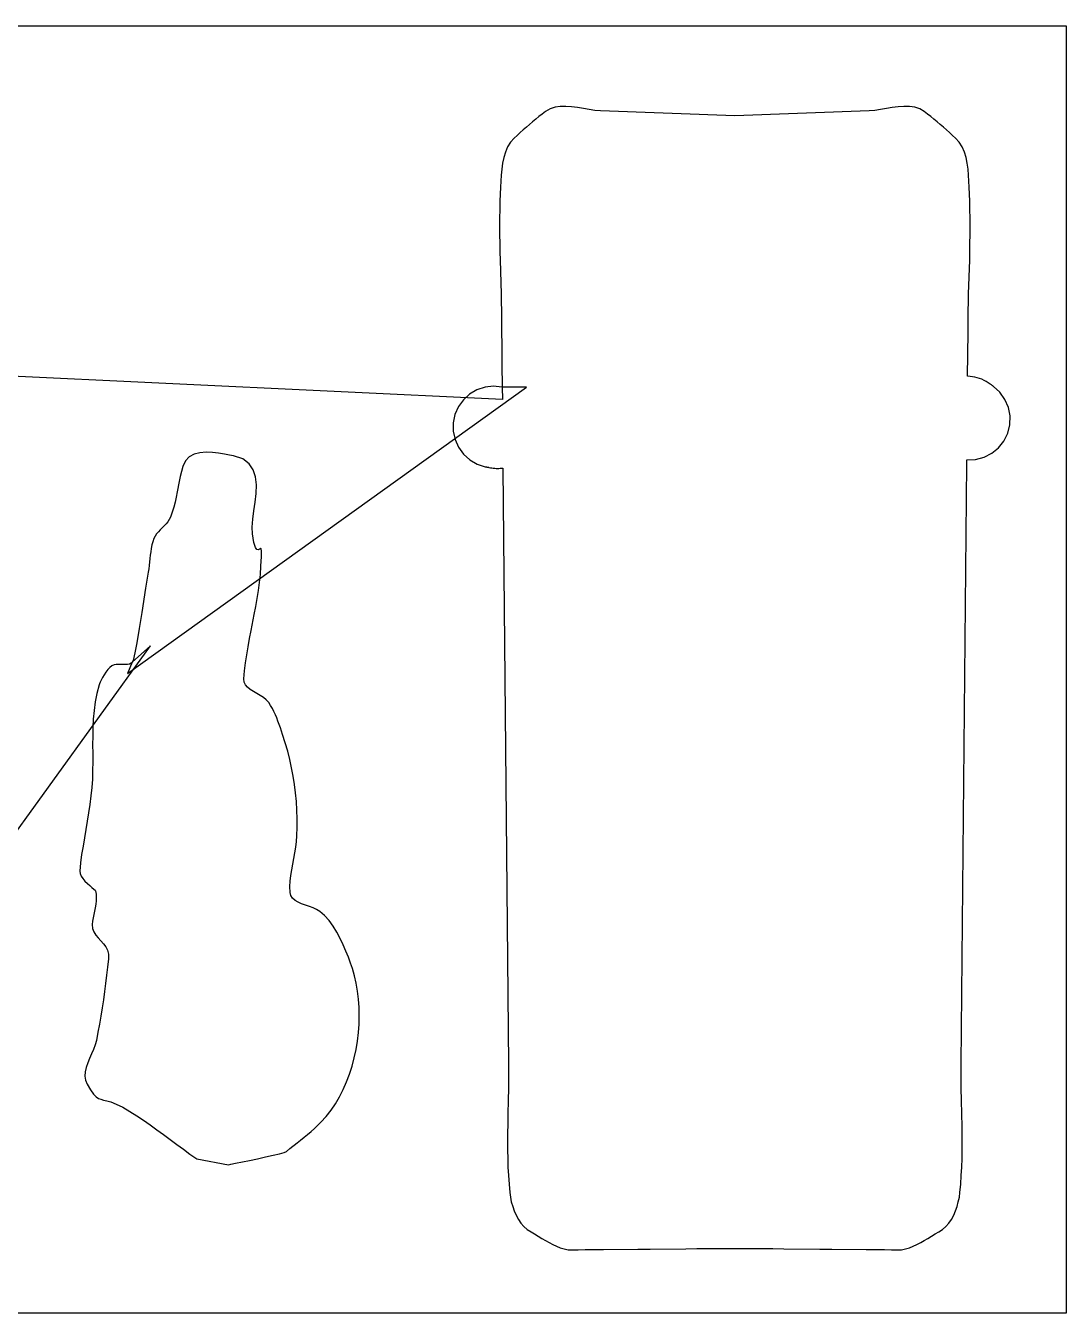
# Model space of a CAD drawing. Header units: inches. Extents: x 0.9 to 26.7, y -12.1 to 0.5.
# Drawn here: x 16.65 to 26.74, y -12.08 to 0.41 of the extents above; entities that cross this region are included whole.
import ezdxf

# ---------------------------------------------------------------- set-up
doc = ezdxf.new("R2010")
doc.units = ezdxf.units.IN
doc.layers.get('0').update_dxf_attribs({"linetype": 'CONTINUOUS'})
for name, color, linetype in [('10', 7, 'CONTINUOUS'), ('3', 7, 'CONTINUOUS'), ('9', 7, 'CONTINUOUS')]:
    doc.layers.add(name, color=color, linetype=linetype)

msp = doc.modelspace()

# ---------------------------------------------------------------- linework, layer by layer
at = {"color": 0, "linetype": 'CONTINUOUS'}
msp.add_line((15.71, -8.579), (17.857, -5.607), dxfattribs=at)
at = {"layer": '10', "color": 10, "linetype": 'CONTINUOUS'}
for p, q in [((21.269, -3.217), (11.387, -2.746)), ((17.634, -5.873), (21.504, -3.099))]:
    msp.add_line(p, q, dxfattribs=at)
at = {"layer": '3', "color": 3, "linetype": 'CONTINUOUS'}
for p, q in [((1.105, 0.405), (26.735, 0.405)), ((26.735, 0.405), (26.735, -12.075)), ((21.624, -0.475), (21.593, -0.5)), ((21.655, -0.451), (21.624, -0.475)), ((21.686, -0.427), (21.655, -0.451)), ((21.731, -0.4), (21.686, -0.427)), ((21.78, -0.384), (21.731, -0.4)), ((21.831, -0.377), (21.78, -0.384)), ((21.885, -0.376), (21.831, -0.377)), ((21.94, -0.38), (21.885, -0.376)), ((21.997, -0.388), (21.94, -0.38)), ((22.054, -0.398), (21.997, -0.388)), ((22.111, -0.408), (22.054, -0.398)), ((22.167, -0.416), (22.111, -0.408)), ((22.221, -0.42), (22.167, -0.416)), ((23.522, -0.469), (22.221, -0.42)), ((23.524, -0.469), (23.522, -0.469)), ((24.825, -0.42), (23.524, -0.469)), ((24.879, -0.416), (24.825, -0.42)), ((24.935, -0.408), (24.879, -0.416)), ((24.992, -0.398), (24.935, -0.408)), ((25.049, -0.388), (24.992, -0.398)), ((25.106, -0.38), (25.049, -0.388)), ((25.161, -0.376), (25.106, -0.38)), ((25.215, -0.377), (25.161, -0.376)), ((25.266, -0.384), (25.215, -0.377)), ((25.315, -0.4), (25.266, -0.384)), ((25.359, -0.427), (25.315, -0.4)), ((25.391, -0.451), (25.359, -0.427)), ((25.422, -0.475), (25.391, -0.451)), ((25.453, -0.5), (25.422, -0.475)), ((21.472, -0.604), (21.442, -0.63)), ((21.502, -0.577), (21.472, -0.604)), ((21.532, -0.551), (21.502, -0.577)), ((21.562, -0.526), (21.532, -0.551)), ((21.593, -0.5), (21.562, -0.526)), ((25.484, -0.526), (25.453, -0.5)), ((25.514, -0.551), (25.484, -0.526)), ((25.544, -0.577), (25.514, -0.551)), ((25.574, -0.604), (25.544, -0.577)), ((25.604, -0.63), (25.574, -0.604)), ((21.348, -0.724), (21.319, -0.769)), ((21.384, -0.684), (21.348, -0.724)), ((21.413, -0.657), (21.384, -0.684)), ((21.442, -0.63), (21.413, -0.657)), ((25.633, -0.657), (25.604, -0.63)), ((25.662, -0.684), (25.633, -0.657)), ((25.698, -0.724), (25.662, -0.684)), ((25.727, -0.769), (25.698, -0.724)), ((21.282, -0.872), (21.27, -0.927)), ((21.298, -0.819), (21.282, -0.872)), ((21.319, -0.769), (21.298, -0.819)), ((25.748, -0.819), (25.727, -0.769)), ((25.764, -0.872), (25.748, -0.819)), ((25.776, -0.927), (25.764, -0.872)), ((21.263, -0.985), (21.258, -1.043)), ((21.27, -0.927), (21.263, -0.985)), ((25.783, -0.985), (25.776, -0.927)), ((25.788, -1.043), (25.783, -0.985)), ((21.254, -1.101), (21.252, -1.158)), ((21.258, -1.043), (21.254, -1.101)), ((25.791, -1.101), (25.788, -1.043)), ((25.794, -1.158), (25.791, -1.101)), ((21.252, -1.158), (21.246, -1.296)), ((25.8, -1.296), (25.794, -1.158)), ((21.246, -1.296), (21.244, -1.377)), ((25.802, -1.377), (25.8, -1.296)), ((21.244, -1.377), (21.242, -1.459)), ((21.242, -1.459), (21.242, -1.54)), ((25.804, -1.459), (25.802, -1.377)), ((25.804, -1.54), (25.804, -1.459)), ((21.242, -1.54), (21.242, -1.622)), ((21.242, -1.622), (21.243, -1.703)), ((25.802, -1.703), (25.804, -1.622)), ((25.804, -1.622), (25.804, -1.54)), ((21.243, -1.703), (21.245, -1.785)), ((25.801, -1.785), (25.802, -1.703)), ((21.245, -1.785), (21.247, -1.867)), ((21.247, -1.867), (21.256, -2.193)), ((25.789, -2.193), (25.799, -1.867)), ((25.799, -1.867), (25.801, -1.785)), ((21.256, -2.193), (21.259, -2.275)), ((25.787, -2.275), (25.789, -2.193)), ((21.259, -2.275), (21.26, -2.356)), ((21.26, -2.356), (21.261, -2.438)), ((25.785, -2.438), (25.786, -2.356)), ((25.786, -2.356), (25.787, -2.275)), ((21.261, -2.438), (21.265, -2.811)), ((25.784, -2.504), (25.785, -2.438)), ((25.779, -2.993), (25.784, -2.567)), ((25.784, -2.567), (25.784, -2.504)), ((21.265, -2.811), (21.265, -2.875)), ((21.265, -2.875), (21.267, -3.099)), ((25.803, -2.994), (25.779, -2.993)), ((25.826, -2.997), (25.803, -2.994)), ((21.101, -3.098), (21.023, -3.124)), ((21.183, -3.09), (21.101, -3.098)), ((21.265, -3.098), (21.183, -3.09)), ((21.266, -3.098), (21.265, -3.098)), ((21.265, -3.098), (21.265, -3.098)), ((21.267, -3.098), (21.266, -3.098)), ((21.266, -3.098), (21.266, -3.098)), ((21.266, -3.098), (21.266, -3.098)), ((21.266, -3.098), (21.266, -3.098)), ((21.267, -3.099), (21.267, -3.098)), ((21.267, -3.098), (21.267, -3.098)), ((21.267, -3.098), (21.267, -3.098)), ((21.267, -3.099), (21.267, -3.099)), ((25.849, -3.001), (25.826, -2.997)), ((25.872, -3.007), (25.849, -3.001)), ((25.894, -3.014), (25.872, -3.007)), ((25.916, -3.022), (25.894, -3.014)), ((25.938, -3.032), (25.916, -3.022)), ((25.958, -3.043), (25.938, -3.032)), ((25.979, -3.055), (25.958, -3.043)), ((25.998, -3.068), (25.979, -3.055)), ((26.001, -3.07), (25.998, -3.068)), ((26.004, -3.073), (26.001, -3.07)), ((26.011, -3.077), (26.004, -3.073)), ((26.014, -3.079), (26.011, -3.077)), ((26.017, -3.082), (26.014, -3.079)), ((26.02, -3.084), (26.017, -3.082)), ((26.023, -3.086), (26.02, -3.084)), ((26.027, -3.089), (26.023, -3.086)), ((26.03, -3.091), (26.027, -3.089)), ((26.092, -3.148), (26.03, -3.091)), ((20.891, -3.22), (20.843, -3.287)), ((20.952, -3.165), (20.891, -3.22)), ((21.023, -3.124), (20.952, -3.165)), ((26.141, -3.217), (26.092, -3.148)), ((26.175, -3.294), (26.141, -3.217)), ((20.809, -3.362), (20.792, -3.443)), ((20.843, -3.287), (20.809, -3.362)), ((26.191, -3.377), (26.175, -3.294)), ((20.792, -3.443), (20.792, -3.525)), ((26.168, -3.544), (26.188, -3.462)), ((26.188, -3.462), (26.191, -3.377)), ((20.792, -3.525), (20.81, -3.606)), ((20.81, -3.606), (20.843, -3.681)), ((26.131, -3.62), (26.168, -3.544)), ((18.337, -3.734), (18.282, -3.748)), ((18.397, -3.729), (18.337, -3.734)), ((18.458, -3.731), (18.397, -3.729)), ((18.518, -3.738), (18.458, -3.731)), ((18.574, -3.747), (18.518, -3.738)), ((20.843, -3.681), (20.892, -3.747)), ((25.938, -3.778), (26.013, -3.739)), ((26.013, -3.739), (26.079, -3.686)), ((26.079, -3.686), (26.131, -3.62)), ((18.171, -3.866), (18.158, -3.915)), ((18.196, -3.812), (18.171, -3.866)), ((18.234, -3.773), (18.196, -3.812)), ((18.282, -3.748), (18.234, -3.773)), ((18.624, -3.757), (18.574, -3.747)), ((18.663, -3.765), (18.624, -3.757)), ((18.752, -3.794), (18.663, -3.765)), ((18.814, -3.84), (18.752, -3.794)), ((18.855, -3.899), (18.814, -3.84)), ((20.892, -3.747), (20.953, -3.802)), ((20.953, -3.802), (21.025, -3.843)), ((21.025, -3.843), (21.103, -3.869)), ((21.103, -3.869), (21.114, -3.871)), ((25.716, -9.663), (25.771, -3.841)), ((25.771, -3.841), (25.772, -3.802)), ((25.772, -3.802), (25.856, -3.799)), ((25.856, -3.799), (25.938, -3.778)), ((18.147, -3.964), (18.137, -4.014)), ((18.158, -3.915), (18.147, -3.964)), ((18.877, -3.968), (18.855, -3.899)), ((18.885, -4.046), (18.877, -3.968)), ((21.114, -3.871), (21.118, -3.872)), ((21.118, -3.872), (21.134, -3.875)), ((21.134, -3.875), (21.138, -3.876)), ((21.138, -3.876), (21.141, -3.877)), ((21.141, -3.877), (21.155, -3.879)), ((21.155, -3.879), (21.168, -3.881)), ((21.168, -3.881), (21.181, -3.883)), ((21.181, -3.883), (21.195, -3.884)), ((21.195, -3.884), (21.208, -3.885)), ((21.208, -3.885), (21.221, -3.885)), ((21.221, -3.885), (21.235, -3.885)), ((21.235, -3.885), (21.248, -3.884)), ((21.248, -3.884), (21.262, -3.883)), ((21.262, -3.883), (21.275, -3.882)), ((21.275, -3.882), (21.33, -9.663)), ((18.117, -4.114), (18.107, -4.163)), ((18.137, -4.014), (18.117, -4.114)), ((18.882, -4.129), (18.885, -4.046)), ((18.096, -4.213), (18.083, -4.262)), ((18.107, -4.163), (18.096, -4.213)), ((18.861, -4.298), (18.873, -4.214)), ((18.873, -4.214), (18.882, -4.129)), ((18.051, -4.357), (18.04, -4.381)), ((18.068, -4.31), (18.051, -4.357)), ((18.083, -4.262), (18.068, -4.31)), ((18.849, -4.379), (18.861, -4.298)), ((17.953, -4.481), (17.935, -4.5)), ((17.99, -4.442), (17.953, -4.481)), ((18.009, -4.423), (17.99, -4.442)), ((18.025, -4.402), (18.009, -4.423)), ((18.04, -4.381), (18.025, -4.402)), ((18.843, -4.454), (18.849, -4.379)), ((18.846, -4.52), (18.843, -4.454)), ((17.881, -4.596), (17.872, -4.628)), ((17.892, -4.565), (17.881, -4.596)), ((17.903, -4.542), (17.892, -4.565)), ((17.918, -4.52), (17.903, -4.542)), ((17.935, -4.5), (17.918, -4.52)), ((18.86, -4.605), (18.846, -4.52)), ((18.875, -4.653), (18.86, -4.605)), ((17.855, -4.726), (17.852, -4.759)), ((17.86, -4.693), (17.855, -4.726)), ((17.865, -4.661), (17.86, -4.693)), ((17.872, -4.628), (17.865, -4.661)), ((18.89, -4.673), (18.875, -4.653)), ((18.903, -4.674), (18.89, -4.673)), ((18.915, -4.667), (18.903, -4.674)), ((18.924, -4.66), (18.915, -4.667)), ((18.931, -4.664), (18.924, -4.66)), ((18.929, -4.834), (18.934, -4.741)), ((18.934, -4.688), (18.931, -4.664)), ((18.934, -4.741), (18.934, -4.688)), ((17.841, -4.859), (17.836, -4.892)), ((17.845, -4.826), (17.841, -4.859)), ((17.852, -4.759), (17.845, -4.826)), ((18.923, -4.913), (18.929, -4.834)), ((17.823, -4.97), (17.81, -5.048)), ((17.836, -4.892), (17.823, -4.97)), ((18.904, -5.069), (18.914, -4.991)), ((18.914, -4.991), (18.923, -4.913)), ((17.81, -5.048), (17.774, -5.283)), ((18.891, -5.147), (18.904, -5.069)), ((18.863, -5.303), (18.878, -5.225)), ((18.878, -5.225), (18.891, -5.147)), ((17.761, -5.361), (17.748, -5.439)), ((17.774, -5.283), (17.761, -5.361)), ((18.834, -5.458), (18.863, -5.303)), ((17.748, -5.439), (17.735, -5.517)), ((18.819, -5.536), (18.834, -5.458)), ((17.721, -5.594), (17.705, -5.672)), ((17.735, -5.517), (17.721, -5.594)), ((18.792, -5.692), (18.805, -5.614)), ((18.805, -5.614), (18.819, -5.536)), ((17.705, -5.672), (17.689, -5.749)), ((18.78, -5.77), (18.792, -5.692)), ((17.425, -5.86), (17.408, -5.886)), ((17.444, -5.835), (17.425, -5.86)), ((17.464, -5.814), (17.444, -5.835)), ((17.484, -5.798), (17.464, -5.814)), ((17.505, -5.789), (17.484, -5.798)), ((17.524, -5.786), (17.505, -5.789)), ((17.546, -5.785), (17.524, -5.786)), ((17.569, -5.785), (17.546, -5.785)), ((17.592, -5.786), (17.569, -5.785)), ((17.614, -5.786), (17.592, -5.786)), ((17.636, -5.785), (17.614, -5.786)), ((17.654, -5.782), (17.636, -5.785)), ((17.67, -5.775), (17.654, -5.782)), ((17.682, -5.765), (17.67, -5.775)), ((17.689, -5.749), (17.682, -5.765)), ((18.763, -5.926), (18.771, -5.848)), ((18.771, -5.848), (18.78, -5.77)), ((17.36, -5.982), (17.338, -6.066)), ((17.363, -5.974), (17.36, -5.982)), ((17.37, -5.958), (17.363, -5.974)), ((17.38, -5.937), (17.37, -5.958)), ((17.393, -5.913), (17.38, -5.937)), ((17.408, -5.886), (17.393, -5.913)), ((18.766, -5.957), (18.763, -5.926)), ((18.778, -5.984), (18.766, -5.957)), ((18.799, -6.007), (18.778, -5.984)), ((17.338, -6.066), (17.322, -6.149)), ((18.825, -6.028), (18.799, -6.007)), ((18.856, -6.048), (18.825, -6.028)), ((18.922, -6.087), (18.856, -6.048)), ((18.953, -6.107), (18.922, -6.087)), ((18.981, -6.13), (18.953, -6.107)), ((17.311, -6.232), (17.303, -6.315)), ((17.322, -6.149), (17.311, -6.232)), ((19.004, -6.155), (18.981, -6.13)), ((19.023, -6.183), (19.004, -6.155)), ((19.04, -6.212), (19.023, -6.183)), ((19.055, -6.242), (19.04, -6.212)), ((17.303, -6.315), (17.299, -6.398)), ((19.069, -6.273), (19.055, -6.242)), ((19.082, -6.304), (19.069, -6.273)), ((19.094, -6.336), (19.082, -6.304)), ((19.106, -6.369), (19.094, -6.336)), ((17.298, -6.482), (17.297, -6.565)), ((17.299, -6.398), (17.298, -6.482)), ((19.117, -6.401), (19.106, -6.369)), ((19.139, -6.465), (19.117, -6.401)), ((19.164, -6.545), (19.139, -6.465)), ((17.297, -6.565), (17.298, -6.648)), ((19.188, -6.625), (19.164, -6.545)), ((17.298, -6.731), (17.297, -6.815)), ((17.298, -6.648), (17.298, -6.731)), ((19.208, -6.706), (19.188, -6.625)), ((19.226, -6.787), (19.208, -6.706)), ((17.297, -6.815), (17.295, -6.899)), ((19.242, -6.868), (19.226, -6.787)), ((17.289, -6.98), (17.281, -7.061)), ((17.295, -6.899), (17.289, -6.98)), ((19.254, -6.95), (19.242, -6.868)), ((19.265, -7.032), (19.254, -6.95)), ((17.281, -7.061), (17.27, -7.143)), ((19.272, -7.115), (19.265, -7.032)), ((17.258, -7.223), (17.245, -7.304)), ((17.27, -7.143), (17.258, -7.223)), ((19.277, -7.198), (19.272, -7.115)), ((19.28, -7.281), (19.277, -7.198)), ((17.245, -7.304), (17.217, -7.466)), ((19.28, -7.364), (19.28, -7.281)), ((17.217, -7.466), (17.204, -7.547)), ((19.274, -7.503), (19.278, -7.448)), ((19.278, -7.448), (19.28, -7.364)), ((17.204, -7.547), (17.191, -7.628)), ((19.248, -7.667), (19.258, -7.613)), ((19.258, -7.613), (19.267, -7.558)), ((19.267, -7.558), (19.274, -7.503)), ((17.181, -7.709), (17.173, -7.79)), ((17.191, -7.628), (17.181, -7.709)), ((19.227, -7.776), (19.237, -7.722)), ((19.237, -7.722), (19.248, -7.667)), ((17.173, -7.79), (17.175, -7.813)), ((17.175, -7.813), (17.186, -7.837)), ((17.186, -7.837), (17.202, -7.862)), ((17.202, -7.862), (17.223, -7.886)), ((19.213, -7.886), (19.219, -7.831)), ((19.219, -7.831), (19.227, -7.776)), ((17.223, -7.886), (17.246, -7.909)), ((17.246, -7.909), (17.269, -7.93)), ((17.269, -7.93), (17.291, -7.948)), ((17.291, -7.948), (17.309, -7.964)), ((17.309, -7.964), (17.321, -7.975)), ((17.321, -7.975), (17.326, -7.981)), ((17.326, -7.981), (17.331, -8.014)), ((19.21, -7.94), (19.213, -7.886)), ((19.211, -7.995), (19.21, -7.94)), ((17.327, -8.111), (17.321, -8.144)), ((17.331, -8.078), (17.327, -8.111)), ((17.331, -8.014), (17.333, -8.046)), ((17.333, -8.046), (17.331, -8.078)), ((19.218, -8.026), (19.211, -7.995)), ((19.235, -8.052), (19.218, -8.026)), ((19.259, -8.073), (19.235, -8.052)), ((19.289, -8.09), (19.259, -8.073)), ((19.323, -8.105), (19.289, -8.09)), ((19.36, -8.119), (19.323, -8.105)), ((17.308, -8.209), (17.301, -8.242)), ((17.314, -8.176), (17.308, -8.209)), ((17.321, -8.144), (17.314, -8.176)), ((19.398, -8.132), (19.36, -8.119)), ((19.434, -8.146), (19.398, -8.132)), ((19.469, -8.162), (19.434, -8.146)), ((19.499, -8.181), (19.469, -8.162)), ((19.546, -8.221), (19.499, -8.181)), ((19.589, -8.269), (19.546, -8.221)), ((17.297, -8.275), (17.294, -8.308)), ((17.294, -8.308), (17.297, -8.346)), ((17.301, -8.242), (17.297, -8.275)), ((17.297, -8.346), (17.309, -8.379)), ((19.628, -8.323), (19.589, -8.269)), ((19.664, -8.381), (19.628, -8.323)), ((17.309, -8.379), (17.329, -8.409)), ((17.329, -8.409), (17.352, -8.437)), ((17.352, -8.437), (17.377, -8.464)), ((17.377, -8.464), (17.403, -8.493)), ((19.697, -8.442), (19.664, -8.381)), ((19.727, -8.503), (19.697, -8.442)), ((17.403, -8.493), (17.425, -8.523)), ((17.425, -8.523), (17.442, -8.556)), ((17.442, -8.556), (17.452, -8.595)), ((17.452, -8.595), (17.452, -8.639)), ((19.753, -8.565), (19.727, -8.503)), ((19.777, -8.625), (19.753, -8.565)), ((17.442, -8.719), (17.433, -8.798)), ((17.452, -8.639), (17.442, -8.719)), ((19.797, -8.681), (19.777, -8.625)), ((19.815, -8.732), (19.797, -8.681)), ((19.836, -8.803), (19.815, -8.732)), ((17.433, -8.798), (17.423, -8.878)), ((19.853, -8.876), (19.836, -8.803)), ((17.413, -8.957), (17.402, -9.036)), ((17.423, -8.878), (17.413, -8.957)), ((19.866, -8.952), (19.853, -8.876)), ((19.875, -9.03), (19.866, -8.952)), ((17.402, -9.036), (17.39, -9.115)), ((19.881, -9.11), (19.875, -9.03)), ((19.882, -9.191), (19.881, -9.11)), ((17.378, -9.194), (17.364, -9.273)), ((17.39, -9.115), (17.378, -9.194)), ((19.88, -9.272), (19.882, -9.191)), ((17.349, -9.352), (17.334, -9.43)), ((17.364, -9.273), (17.349, -9.352)), ((19.864, -9.437), (19.874, -9.354)), ((19.874, -9.354), (19.88, -9.272)), ((17.322, -9.473), (17.306, -9.517)), ((17.334, -9.43), (17.322, -9.473)), ((19.851, -9.518), (19.864, -9.437)), ((17.268, -9.605), (17.25, -9.649)), ((17.287, -9.561), (17.268, -9.605)), ((17.306, -9.517), (17.287, -9.561)), ((19.813, -9.679), (19.834, -9.599)), ((19.834, -9.599), (19.851, -9.518)), ((17.225, -9.735), (17.222, -9.776)), ((17.235, -9.692), (17.225, -9.735)), ((17.25, -9.649), (17.235, -9.692)), ((19.788, -9.757), (19.813, -9.679)), ((21.33, -9.663), (21.33, -9.746)), ((25.716, -9.746), (25.716, -9.663)), ((17.222, -9.776), (17.227, -9.816)), ((17.227, -9.816), (17.243, -9.854)), ((17.243, -9.854), (17.278, -9.911)), ((19.727, -9.906), (19.759, -9.833)), ((19.759, -9.833), (19.788, -9.757)), ((21.329, -9.829), (21.328, -9.912)), ((21.33, -9.746), (21.329, -9.829)), ((25.717, -9.829), (25.716, -9.746)), ((25.718, -9.912), (25.717, -9.829)), ((17.278, -9.911), (17.307, -9.951)), ((17.307, -9.951), (17.331, -9.976)), ((17.331, -9.976), (17.353, -9.992)), ((19.652, -10.044), (19.691, -9.977)), ((19.691, -9.977), (19.727, -9.906)), ((21.328, -9.912), (21.326, -9.995)), ((25.72, -9.995), (25.718, -9.912)), ((17.353, -9.992), (17.376, -10.001)), ((17.376, -10.001), (17.403, -10.008)), ((17.403, -10.008), (17.435, -10.015)), ((17.435, -10.015), (17.475, -10.027)), ((17.475, -10.027), (17.525, -10.047)), ((17.525, -10.047), (17.589, -10.079)), ((17.589, -10.079), (17.657, -10.119)), ((19.562, -10.167), (19.609, -10.108)), ((19.609, -10.108), (19.652, -10.044)), ((21.326, -9.995), (21.323, -10.161)), ((25.723, -10.161), (25.72, -9.995)), ((17.657, -10.119), (17.725, -10.161)), ((17.725, -10.161), (17.791, -10.204)), ((17.791, -10.204), (17.856, -10.249)), ((19.48, -10.253), (19.511, -10.222)), ((19.511, -10.222), (19.562, -10.167)), ((21.323, -10.161), (21.321, -10.244)), ((25.725, -10.244), (25.723, -10.161)), ((17.856, -10.249), (17.921, -10.296)), ((17.921, -10.296), (17.985, -10.343)), ((17.985, -10.343), (18.049, -10.39)), ((19.348, -10.369), (19.381, -10.341)), ((19.381, -10.341), (19.415, -10.312)), ((19.415, -10.312), (19.448, -10.283)), ((19.448, -10.283), (19.48, -10.253)), ((21.32, -10.327), (21.319, -10.41)), ((21.321, -10.244), (21.32, -10.327)), ((25.726, -10.327), (25.725, -10.244)), ((25.727, -10.41), (25.726, -10.327)), ((18.049, -10.39), (18.113, -10.438)), ((18.113, -10.438), (18.177, -10.485)), ((19.176, -10.506), (19.21, -10.479)), ((19.21, -10.479), (19.279, -10.424)), ((19.279, -10.424), (19.313, -10.396)), ((19.313, -10.396), (19.348, -10.369)), ((21.319, -10.41), (21.319, -10.493)), ((25.727, -10.493), (25.727, -10.41)), ((18.177, -10.485), (18.241, -10.532)), ((18.241, -10.532), (18.306, -10.578)), ((18.306, -10.578), (18.613, -10.636)), ((18.683, -10.621), (18.818, -10.593)), ((18.818, -10.593), (18.896, -10.577)), ((18.896, -10.577), (18.974, -10.56)), ((18.974, -10.56), (19.047, -10.544)), ((19.047, -10.544), (19.108, -10.529)), ((19.108, -10.529), (19.153, -10.516)), ((19.153, -10.516), (19.176, -10.506)), ((21.319, -10.493), (21.321, -10.576)), ((21.321, -10.576), (21.323, -10.659)), ((25.722, -10.659), (25.725, -10.576)), ((25.725, -10.576), (25.727, -10.493)), ((18.613, -10.636), (18.637, -10.63)), ((18.637, -10.63), (18.683, -10.621)), ((21.323, -10.659), (21.328, -10.741)), ((25.718, -10.741), (25.722, -10.659)), ((21.328, -10.741), (21.334, -10.824)), ((21.334, -10.824), (21.341, -10.906)), ((25.705, -10.906), (25.712, -10.824)), ((25.712, -10.824), (25.718, -10.741)), ((21.341, -10.906), (21.347, -10.95)), ((21.347, -10.95), (21.356, -10.994)), ((25.689, -10.994), (25.699, -10.95)), ((25.699, -10.95), (25.705, -10.906)), ((21.356, -10.994), (21.369, -11.039)), ((21.369, -11.039), (21.384, -11.082)), ((21.384, -11.082), (21.402, -11.125)), ((25.644, -11.125), (25.662, -11.082)), ((25.662, -11.082), (25.677, -11.039)), ((25.677, -11.039), (25.689, -10.994)), ((21.402, -11.125), (21.424, -11.165)), ((21.424, -11.165), (21.449, -11.201)), ((21.449, -11.201), (21.478, -11.235)), ((25.568, -11.235), (25.597, -11.201)), ((25.597, -11.201), (25.622, -11.165)), ((25.622, -11.165), (25.644, -11.125)), ((21.478, -11.235), (21.511, -11.263)), ((21.511, -11.263), (21.547, -11.287)), ((21.547, -11.287), (21.582, -11.306)), ((21.582, -11.306), (21.617, -11.327)), ((21.617, -11.327), (21.652, -11.349)), ((21.652, -11.349), (21.687, -11.37)), ((25.359, -11.37), (25.394, -11.349)), ((25.394, -11.349), (25.429, -11.327)), ((25.429, -11.327), (25.464, -11.306)), ((25.464, -11.306), (25.499, -11.287)), ((25.499, -11.287), (25.535, -11.263)), ((25.535, -11.263), (25.568, -11.235)), ((21.687, -11.37), (21.722, -11.39)), ((21.722, -11.39), (21.758, -11.409)), ((21.758, -11.409), (21.794, -11.426)), ((21.794, -11.426), (21.831, -11.441)), ((21.831, -11.441), (21.869, -11.452)), ((21.869, -11.452), (21.908, -11.46)), ((21.908, -11.46), (21.92, -11.459)), ((21.92, -11.459), (22.004, -11.459)), ((22.004, -11.459), (22.073, -11.458)), ((22.073, -11.458), (22.155, -11.458)), ((22.155, -11.458), (22.25, -11.457)), ((22.25, -11.457), (22.582, -11.454)), ((22.582, -11.454), (22.701, -11.453)), ((22.701, -11.453), (23.049, -11.45)), ((23.049, -11.45), (23.155, -11.449)), ((23.155, -11.449), (23.337, -11.448)), ((23.337, -11.448), (23.408, -11.447)), ((23.408, -11.447), (23.517, -11.446)), ((23.517, -11.446), (23.529, -11.446)), ((23.529, -11.446), (23.637, -11.447)), ((23.637, -11.447), (23.709, -11.448)), ((23.709, -11.448), (23.891, -11.449)), ((23.891, -11.449), (23.997, -11.45)), ((23.997, -11.45), (24.345, -11.453)), ((24.345, -11.453), (24.464, -11.454)), ((24.464, -11.454), (24.796, -11.457)), ((24.796, -11.457), (24.891, -11.458)), ((24.891, -11.458), (24.973, -11.458)), ((24.973, -11.458), (25.042, -11.459)), ((25.042, -11.459), (25.126, -11.459)), ((25.126, -11.459), (25.138, -11.46)), ((25.138, -11.46), (25.177, -11.452)), ((25.177, -11.452), (25.215, -11.441)), ((25.215, -11.441), (25.252, -11.426)), ((25.252, -11.426), (25.288, -11.409)), ((25.288, -11.409), (25.324, -11.39)), ((25.324, -11.39), (25.359, -11.37)), ((26.735, -12.075), (1.105, -12.075))]:
    msp.add_line(p, q, dxfattribs=at)
at = {"layer": '9', "color": 9, "linetype": 'CONTINUOUS'}
for p, q in [((21.504, -3.099), (21.267, -3.099)), ((21.267, -3.099), (21.269, -3.217)), ((17.857, -5.607), (17.682, -5.765)), ((17.682, -5.765), (17.634, -5.873))]:
    msp.add_line(p, q, dxfattribs=at)

doc.saveas('drawing.dxf')
